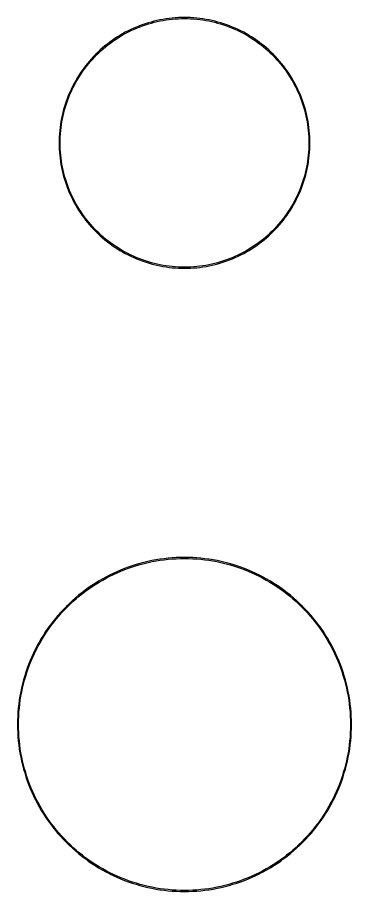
# Model space of a CAD drawing. Extents: x 1 to 62, y 0 to 129.
# Drawn here: x 27.74 to 35.76, y 16.19 to 37.19 of the extents above; entities that cross this region are included whole.
import ezdxf

# ---------------------------------------------------------------- set-up
doc = ezdxf.new("R2010")
doc.units = 0

msp = doc.modelspace()

# ---------------------------------------------------------------- linework, layer by layer
at = {"color": 34, "true_color": 0x008000}
for points in [[(31.67634, 37.18915, 0), (31.60267, 37.18661, 0), (31.52927, 37.18204, 0), (31.45586, 37.17569, 0), (31.38271, 37.16756, 0), (31.30981, 37.15766, 0), (31.30589, 37.15703, 0), (31.23324, 37.14535, 0), (31.16085, 37.13189, 0), (31.08872, 37.11665, 0), (31.01709, 37.09962, 0), (30.94597, 37.08083, 0), (30.8751, 37.06026, 0), (30.805, 37.03816, 0), (30.7354, 37.01429, 0), (30.66632, 36.98863, 0), (30.59799, 36.9612, 0), (30.53043, 36.93224, 0), (30.46337, 36.90151, 0), (30.39733, 36.86925, 0), (30.39379, 36.86745, 0), (30.32826, 36.83341, 0), (30.26374, 36.79811, 0), (30.20024, 36.76102, 0), (30.1375, 36.72241, 0), (30.07578, 36.68202, 0), (30.01508, 36.64036, 0), (29.95539, 36.59745, 0), (29.89671, 36.55274, 0), (29.83931, 36.50677, 0), (29.78292, 36.45926, 0), (29.7278, 36.4105, 0), (29.67395, 36.36046, 0), (29.62112, 36.30916, 0), (29.61831, 36.30635, 0), (29.567, 36.25351, 0), (29.51697, 36.19966, 0), (29.4682, 36.14455, 0), (29.4207, 36.08816, 0), (29.37473, 36.03076, 0), (29.33002, 35.97208, 0), (29.2871, 35.91239, 0), (29.24544, 35.85169, 0), (29.20505, 35.78996, 0), (29.16645, 35.72723, 0), (29.12936, 35.66373, 0), (29.09406, 35.59921, 0), (29.06002, 35.53367, 0), (29.05822, 35.53014, 0), (29.02596, 35.4641, 0), (28.99522, 35.39703, 0), (28.96627, 35.32947, 0), (28.93884, 35.26115, 0), (28.91318, 35.19206, 0), (28.88931, 35.12247, 0), (28.86721, 35.05236, 0), (28.84663, 34.98149, 0), (28.82784, 34.91038, 0), (28.81082, 34.83874, 0), (28.79558, 34.76661, 0), (28.78212, 34.69422, 0), (28.77043, 34.62158, 0), (28.76981, 34.61766, 0), (28.75991, 34.54475, 0), (28.75178, 34.47161, 0), (28.74543, 34.3982, 0), (28.74086, 34.32479, 0), (28.73832, 34.25113, 0), (28.7373, 34.17747, 0), (28.73832, 34.10381, 0), (28.74086, 34.03015, 0), (28.74543, 33.95675, 0), (28.75178, 33.88333, 0), (28.75991, 33.81019, 0), (28.76981, 33.73729, 0), (28.77043, 33.73337, 0), (28.78212, 33.66072, 0), (28.79558, 33.58833, 0), (28.81082, 33.5162, 0), (28.82784, 33.44457, 0), (28.84663, 33.37345, 0), (28.86721, 33.30258, 0), (28.88931, 33.23248, 0), (28.91318, 33.16288, 0), (28.93884, 33.09379, 0), (28.96627, 33.02547, 0), (28.99522, 32.9579, 0), (29.02596, 32.89085, 0), (29.05822, 32.82481, 0), (29.06002, 32.82127, 0), (29.09406, 32.75574, 0), (29.12936, 32.69122, 0), (29.16645, 32.62771, 0), (29.20505, 32.56498, 0), (29.24544, 32.50325, 0), (29.2871, 32.44254, 0), (29.33002, 32.38286, 0), (29.37473, 32.32419, 0), (29.4207, 32.26679, 0), (29.4682, 32.2104, 0), (29.51697, 32.15527, 0), (29.567, 32.10143, 0), (29.61831, 32.0486, 0), (29.62112, 32.04578, 0), (29.67395, 31.99448, 0), (29.7278, 31.94444, 0), (29.78292, 31.89568, 0), (29.83931, 31.84818, 0), (29.89671, 31.8022, 0), (29.95539, 31.7575, 0), (30.01508, 31.71457, 0), (30.07578, 31.67292, 0), (30.1375, 31.63253, 0), (30.20024, 31.59392, 0), (30.26374, 31.55684, 0), (30.32826, 31.52153, 0), (30.39379, 31.4875, 0), (30.39733, 31.48569, 0), (30.46337, 31.45344, 0), (30.53043, 31.4227, 0), (30.59799, 31.39375, 0), (30.66632, 31.36631, 0), (30.7354, 31.34066, 0), (30.805, 31.31678, 0), (30.8751, 31.29469, 0), (30.94597, 31.27411, 0), (31.01709, 31.25532, 0), (31.08872, 31.2383, 0), (31.16085, 31.22306, 0), (31.23324, 31.2096, 0), (31.30589, 31.19791, 0), (31.30981, 31.19729, 0), (31.38271, 31.18739, 0), (31.45586, 31.17926, 0), (31.52927, 31.17291, 0), (31.60267, 31.16834, 0), (31.67634, 31.1658, 0), (31.75, 31.16478, 0), (31.82365, 31.1658, 0), (31.89732, 31.16834, 0), (31.97072, 31.17291, 0), (32.04413, 31.17926, 0), (32.11728, 31.18739, 0), (32.19018, 31.19729, 0), (32.1941, 31.19791, 0), (32.26675, 31.2096, 0), (32.33914, 31.22306, 0), (32.41127, 31.2383, 0), (32.4829, 31.25532, 0), (32.55402, 31.27411, 0), (32.62489, 31.29469, 0), (32.69498, 31.31678, 0), (32.76459, 31.34066, 0), (32.83367, 31.36631, 0), (32.902, 31.39375, 0), (32.96956, 31.4227, 0), (33.03662, 31.45344, 0), (33.10266, 31.48569, 0), (33.1062, 31.4875, 0), (33.17172, 31.52153, 0), (33.23625, 31.55684, 0), (33.29975, 31.59392, 0), (33.36249, 31.63253, 0), (33.42421, 31.67292, 0), (33.48491, 31.71457, 0), (33.5446, 31.7575, 0), (33.60328, 31.8022, 0), (33.66068, 31.84818, 0), (33.71707, 31.89568, 0), (33.77219, 31.94444, 0), (33.82604, 31.99448, 0), (33.87887, 32.04578, 0), (33.88168, 32.0486, 0), (33.93298, 32.10143, 0), (33.98302, 32.15527, 0), (34.03179, 32.2104, 0), (34.07929, 32.26679, 0), (34.12525, 32.32419, 0), (34.16997, 32.38286, 0), (34.21289, 32.44254, 0), (34.25455, 32.50325, 0), (34.29493, 32.56498, 0), (34.33354, 32.62771, 0), (34.37063, 32.69122, 0), (34.40593, 32.75574, 0), (34.43997, 32.82127, 0), (34.44177, 32.82481, 0), (34.47403, 32.89085, 0), (34.50477, 32.9579, 0), (34.53372, 33.02547, 0), (34.56115, 33.09379, 0), (34.58681, 33.16288, 0), (34.61068, 33.23248, 0), (34.63277, 33.30258, 0), (34.65336, 33.37345, 0), (34.67215, 33.44457, 0), (34.68916, 33.5162, 0), (34.70441, 33.58833, 0), (34.71787, 33.66072, 0), (34.72956, 33.73337, 0), (34.73017, 33.73729, 0), (34.74008, 33.81019, 0), (34.74821, 33.88333, 0), (34.75456, 33.95675, 0), (34.75913, 34.03015, 0), (34.76167, 34.10381, 0), (34.76269, 34.17747, 0), (34.76167, 34.25113, 0), (34.75913, 34.32479, 0), (34.75456, 34.3982, 0), (34.74821, 34.47161, 0), (34.74008, 34.54475, 0), (34.73017, 34.61766, 0), (34.72956, 34.62158, 0), (34.71787, 34.69422, 0), (34.70441, 34.76661, 0), (34.68916, 34.83874, 0), (34.67215, 34.91038, 0), (34.65336, 34.98149, 0), (34.63277, 35.05236, 0), (34.61068, 35.12247, 0), (34.58681, 35.19206, 0), (34.56115, 35.26115, 0), (34.53372, 35.32947, 0), (34.50477, 35.39703, 0), (34.47403, 35.4641, 0), (34.44177, 35.53014, 0), (34.43997, 35.53367, 0), (34.40593, 35.59921, 0), (34.37063, 35.66373, 0), (34.33354, 35.72723, 0), (34.29493, 35.78996, 0), (34.25455, 35.85169, 0), (34.21289, 35.91239, 0), (34.16997, 35.97208, 0), (34.12525, 36.03076, 0), (34.07929, 36.08816, 0), (34.03179, 36.14455, 0), (33.98302, 36.19966, 0), (33.93298, 36.25351, 0), (33.88168, 36.30635, 0), (33.87887, 36.30916, 0), (33.82604, 36.36046, 0), (33.77219, 36.4105, 0), (33.71707, 36.45926, 0), (33.66068, 36.50677, 0), (33.60328, 36.55274, 0), (33.5446, 36.59745, 0), (33.48491, 36.64036, 0), (33.42421, 36.68202, 0), (33.36249, 36.72241, 0), (33.29975, 36.76102, 0), (33.23625, 36.79811, 0), (33.17172, 36.83341, 0), (33.1062, 36.86745, 0), (33.10266, 36.86925, 0), (33.03662, 36.90151, 0), (32.96956, 36.93224, 0), (32.902, 36.9612, 0), (32.83367, 36.98863, 0), (32.76459, 37.01429, 0), (32.69498, 37.03816, 0), (32.62489, 37.06026, 0), (32.55402, 37.08083, 0), (32.4829, 37.09962, 0), (32.41127, 37.11665, 0), (32.33914, 37.13189, 0), (32.26675, 37.14535, 0), (32.1941, 37.15703, 0), (32.19018, 37.15766, 0), (32.11728, 37.16756, 0), (32.04413, 37.17569, 0), (31.97072, 37.18204, 0), (31.89732, 37.18661, 0), (31.82365, 37.18915, 0), (31.75, 37.19017, 0), (31.67634, 37.18915, 0)], [(31.89732, 31.19374, 0), (31.82365, 31.1912, 0), (31.75, 31.19018, 0), (31.67634, 31.1912, 0), (31.60267, 31.19374, 0), (31.52927, 31.19831, 0), (31.45586, 31.20466, 0), (31.38271, 31.21279, 0), (31.31028, 31.22263, 0), (31.24109, 31.23375, 0), (31.1687, 31.24722, 0), (31.09657, 31.26246, 0), (31.02494, 31.27947, 0), (30.95382, 31.29827, 0), (30.88295, 31.31884, 0), (30.81285, 31.34094, 0), (30.74325, 31.36482, 0), (30.67417, 31.39047, 0), (30.60584, 31.4179, 0), (30.53828, 31.44686, 0), (30.47122, 31.47759, 0), (30.40642, 31.50924, 0), (30.34319, 31.54208, 0), (30.27867, 31.57739, 0), (30.21517, 31.61447, 0), (30.15243, 31.65308, 0), (30.09071, 31.69347, 0), (30.03001, 31.73512, 0), (29.97032, 31.77805, 0), (29.91164, 31.82275, 0), (29.85424, 31.86873, 0), (29.79785, 31.91623, 0), (29.74273, 31.96499, 0), (29.68888, 32.01503, 0), (29.63764, 32.06478, 0), (29.58755, 32.11636, 0), (29.53752, 32.1702, 0), (29.48875, 32.22533, 0), (29.44125, 32.28172, 0), (29.39528, 32.33912, 0), (29.35057, 32.39779, 0), (29.30765, 32.45747, 0), (29.26599, 32.51818, 0), (29.2256, 32.57991, 0), (29.187, 32.64265, 0), (29.14991, 32.70615, 0), (29.11461, 32.77067, 0), (29.08168, 32.83406, 0), (29.05012, 32.8987, 0), (29.01938, 32.96575, 0), (28.99043, 33.03332, 0), (28.96299, 33.10164, 0), (28.93734, 33.17073, 0), (28.91346, 33.24033, 0), (28.89137, 33.31042, 0), (28.87079, 33.3813, 0), (28.852, 33.45241, 0), (28.83498, 33.52405, 0), (28.81974, 33.59617, 0), (28.80628, 33.66857, 0), (28.79514, 33.73778, 0), (28.78531, 33.81019, 0), (28.77718, 33.88333, 0), (28.77083, 33.95675, 0), (28.76626, 34.03015, 0), (28.76372, 34.10381, 0), (28.7627, 34.17747, 0), (28.76372, 34.25113, 0), (28.76626, 34.32479, 0), (28.77083, 34.3982, 0), (28.77718, 34.47161, 0), (28.78531, 34.54475, 0), (28.79513, 34.6171, 0), (28.80628, 34.68636, 0), (28.81974, 34.75876, 0), (28.83498, 34.8309, 0), (28.852, 34.90253, 0), (28.87079, 34.97365, 0), (28.89137, 35.04451, 0), (28.91346, 35.11462, 0), (28.93734, 35.18421, 0), (28.96299, 35.2533, 0), (28.99043, 35.32163, 0), (29.01938, 35.38919, 0), (29.05012, 35.45624, 0), (29.08168, 35.52088, 0), (29.11461, 35.58428, 0), (29.14991, 35.6488, 0), (29.187, 35.7123, 0), (29.2256, 35.77503, 0), (29.26599, 35.83676, 0), (29.30765, 35.89746, 0), (29.35057, 35.95715, 0), (29.39528, 36.01583, 0), (29.44125, 36.07323, 0), (29.48875, 36.12962, 0), (29.53752, 36.18474, 0), (29.58755, 36.23858, 0), (29.63748, 36.28999, 0), (29.68888, 36.33991, 0), (29.74273, 36.38995, 0), (29.79785, 36.43872, 0), (29.85424, 36.48622, 0), (29.91164, 36.53219, 0), (29.97032, 36.5769, 0), (30.03001, 36.61981, 0), (30.09071, 36.66147, 0), (30.15243, 36.70186, 0), (30.21517, 36.74047, 0), (30.27867, 36.77756, 0), (30.34319, 36.81286, 0), (30.40611, 36.84555, 0), (30.47122, 36.87735, 0), (30.53828, 36.90809, 0), (30.60584, 36.93704, 0), (30.67417, 36.96447, 0), (30.74325, 36.99013, 0), (30.81285, 37.014, 0), (30.88295, 37.03609, 0), (30.95382, 37.05668, 0), (31.02494, 37.07547, 0), (31.09657, 37.09249, 0), (31.1687, 37.10772, 0), (31.24109, 37.12119, 0), (31.3099, 37.13226, 0), (31.38271, 37.14215, 0), (31.45586, 37.15029, 0), (31.52927, 37.15664, 0), (31.60267, 37.1612, 0), (31.67634, 37.16375, 0), (31.75, 37.16476, 0), (31.82365, 37.16375, 0), (31.89732, 37.1612, 0), (31.97072, 37.15664, 0), (32.04413, 37.15029, 0), (32.11728, 37.14215, 0), (32.19008, 37.13226, 0), (32.25889, 37.12119, 0), (32.33129, 37.10772, 0), (32.40341, 37.09249, 0), (32.47505, 37.07547, 0), (32.54616, 37.05668, 0), (32.61704, 37.03609, 0), (32.68714, 37.014, 0), (32.75674, 36.99013, 0), (32.82582, 36.96447, 0), (32.89415, 36.93704, 0), (32.9617, 36.90809, 0), (33.02877, 36.87735, 0), (33.09387, 36.84555, 0), (33.15679, 36.81286, 0), (33.22132, 36.77756, 0), (33.28482, 36.74047, 0), (33.34756, 36.70186, 0), (33.40928, 36.66147, 0), (33.46998, 36.61981, 0), (33.52967, 36.5769, 0), (33.58835, 36.53219, 0), (33.64575, 36.48622, 0), (33.70214, 36.43872, 0), (33.75726, 36.38995, 0), (33.81111, 36.33991, 0), (33.86251, 36.29, 0), (33.91243, 36.23858, 0), (33.96247, 36.18474, 0), (34.01124, 36.12962, 0), (34.05874, 36.07323, 0), (34.1047, 36.01583, 0), (34.14942, 35.95715, 0), (34.19234, 35.89746, 0), (34.234, 35.83676, 0), (34.27438, 35.77503, 0), (34.31299, 35.7123, 0), (34.35008, 35.6488, 0), (34.38538, 35.58428, 0), (34.4183, 35.52089, 0), (34.44986, 35.45624, 0), (34.48061, 35.38919, 0), (34.50956, 35.32163, 0), (34.537, 35.2533, 0), (34.56265, 35.18421, 0), (34.58653, 35.11462, 0), (34.60862, 35.04451, 0), (34.62919, 34.97365, 0), (34.64799, 34.90253, 0), (34.66501, 34.8309, 0), (34.68025, 34.75876, 0), (34.69371, 34.68636, 0), (34.70491, 34.61672, 0), (34.71468, 34.54475, 0), (34.72281, 34.47161, 0), (34.72916, 34.3982, 0), (34.73373, 34.32479, 0), (34.73626, 34.25113, 0), (34.73729, 34.17747, 0), (34.73626, 34.10381, 0), (34.73373, 34.03015, 0), (34.72916, 33.95675, 0), (34.72281, 33.88333, 0), (34.71468, 33.81019, 0), (34.7049, 33.73816, 0), (34.69371, 33.66857, 0), (34.68025, 33.59617, 0), (34.66501, 33.52405, 0), (34.64799, 33.45241, 0), (34.62919, 33.3813, 0), (34.60862, 33.31042, 0), (34.58653, 33.24033, 0), (34.56265, 33.17073, 0), (34.537, 33.10164, 0), (34.50956, 33.03332, 0), (34.48061, 32.96575, 0), (34.44986, 32.8987, 0), (34.41831, 32.83406, 0), (34.38538, 32.77067, 0), (34.35008, 32.70615, 0), (34.31299, 32.64265, 0), (34.27438, 32.57991, 0), (34.234, 32.51818, 0), (34.19234, 32.45747, 0), (34.14942, 32.39779, 0), (34.1047, 32.33912, 0), (34.05874, 32.28172, 0), (34.01124, 32.22533, 0), (33.96247, 32.1702, 0), (33.91243, 32.11636, 0), (33.86234, 32.06478, 0), (33.81111, 32.01503, 0), (33.75726, 31.96499, 0), (33.70214, 31.91623, 0), (33.64575, 31.86873, 0), (33.58835, 31.82275, 0), (33.52967, 31.77805, 0), (33.46998, 31.73512, 0), (33.40928, 31.69347, 0), (33.34756, 31.65308, 0), (33.28482, 31.61447, 0), (33.22132, 31.57739, 0), (33.15679, 31.54208, 0), (33.09356, 31.50924, 0), (33.02877, 31.47759, 0), (32.9617, 31.44686, 0), (32.89415, 31.4179, 0), (32.82582, 31.39047, 0), (32.75674, 31.36482, 0), (32.68714, 31.34094, 0), (32.61704, 31.31884, 0), (32.54616, 31.29827, 0), (32.47505, 31.27947, 0), (32.40341, 31.26246, 0), (32.33129, 31.24722, 0), (32.25889, 31.23375, 0), (32.1897, 31.22263, 0), (32.11728, 31.21279, 0), (32.04413, 31.20466, 0), (31.97072, 31.19831, 0), (31.89732, 31.19374, 0)], [(31.65195, 24.2189, 0), (31.55365, 24.21534, 0), (31.45586, 24.20924, 0), (31.35782, 24.20086, 0), (31.26028, 24.19019, 0), (31.163, 24.17699, 0), (31.15908, 24.17636, 0), (31.0623, 24.16062, 0), (30.96578, 24.14258, 0), (30.86977, 24.12226, 0), (30.77427, 24.09966, 0), (30.67927, 24.07476, 0), (30.58504, 24.04733, 0), (30.49131, 24.01761, 0), (30.3986, 23.98561, 0), (30.3064, 23.95157, 0), (30.21547, 23.915, 0), (30.12504, 23.87639, 0), (30.03589, 23.8355, 0), (29.94775, 23.79232, 0), (29.94421, 23.79051, 0), (29.85683, 23.7453, 0), (29.77098, 23.69806, 0), (29.68615, 23.64878, 0), (29.60258, 23.59722, 0), (29.52028, 23.54362, 0), (29.43926, 23.488, 0), (29.35976, 23.43059, 0), (29.28152, 23.37116, 0), (29.20507, 23.30969, 0), (29.12989, 23.2467, 0), (29.05623, 23.18142, 0), (28.98434, 23.11462, 0), (28.91399, 23.04629, 0), (28.91118, 23.04348, 0), (28.84285, 22.97312, 0), (28.77605, 22.90124, 0), (28.71077, 22.82758, 0), (28.64778, 22.7524, 0), (28.58631, 22.67594, 0), (28.52687, 22.59771, 0), (28.46947, 22.51821, 0), (28.41384, 22.43718, 0), (28.36025, 22.35489, 0), (28.30869, 22.27132, 0), (28.25941, 22.18649, 0), (28.21217, 22.10063, 0), (28.16696, 22.01326, 0), (28.16515, 22.00972, 0), (28.12197, 21.92158, 0), (28.08108, 21.83243, 0), (28.04247, 21.742, 0), (28.00589, 21.65107, 0), (27.97186, 21.55887, 0), (27.93985, 21.46616, 0), (27.91014, 21.37243, 0), (27.8827, 21.2782, 0), (27.85781, 21.1832, 0), (27.83521, 21.0877, 0), (27.81489, 20.99169, 0), (27.79685, 20.89517, 0), (27.7811, 20.79839, 0), (27.78048, 20.79447, 0), (27.76727, 20.69719, 0), (27.75661, 20.59965, 0), (27.74823, 20.50161, 0), (27.74213, 20.40382, 0), (27.73857, 20.30552, 0), (27.7373, 20.20747, 0), (27.73857, 20.10943, 0), (27.74213, 20.01113, 0), (27.74823, 19.91334, 0), (27.75661, 19.8153, 0), (27.76727, 19.71775, 0), (27.78048, 19.62048, 0), (27.7811, 19.61655, 0), (27.79685, 19.51978, 0), (27.81489, 19.42326, 0), (27.83521, 19.32725, 0), (27.85781, 19.23173, 0), (27.8827, 19.13675, 0), (27.91014, 19.04251, 0), (27.93985, 18.94879, 0), (27.97186, 18.85607, 0), (28.00589, 18.76388, 0), (28.04247, 18.67294, 0), (28.08108, 18.58251, 0), (28.12197, 18.49336, 0), (28.16515, 18.40523, 0), (28.16696, 18.40168, 0), (28.21217, 18.31431, 0), (28.25941, 18.22845, 0), (28.30869, 18.14361, 0), (28.36025, 18.06006, 0), (28.41384, 17.97776, 0), (28.46947, 17.89674, 0), (28.52687, 17.81722, 0), (28.58631, 17.739, 0), (28.64778, 17.66255, 0), (28.71077, 17.58736, 0), (28.77605, 17.5137, 0), (28.84285, 17.44182, 0), (28.91118, 17.37146, 0), (28.91399, 17.36864, 0), (28.98434, 17.30033, 0), (29.05623, 17.23352, 0), (29.12989, 17.16825, 0), (29.20507, 17.10526, 0), (29.28152, 17.04379, 0), (29.35976, 16.98435, 0), (29.43926, 16.92695, 0), (29.52028, 16.87132, 0), (29.60258, 16.81773, 0), (29.68615, 16.76617, 0), (29.77098, 16.71689, 0), (29.85683, 16.66965, 0), (29.94421, 16.62443, 0), (29.94775, 16.62263, 0), (30.03589, 16.57945, 0), (30.12504, 16.53856, 0), (30.21547, 16.49994, 0), (30.3064, 16.46337, 0), (30.3986, 16.42934, 0), (30.49131, 16.39733, 0), (30.58504, 16.36761, 0), (30.67927, 16.34018, 0), (30.77427, 16.31529, 0), (30.86977, 16.29268, 0), (30.96578, 16.27236, 0), (31.0623, 16.25433, 0), (31.15908, 16.23858, 0), (31.163, 16.23796, 0), (31.26028, 16.22475, 0), (31.35782, 16.21408, 0), (31.45586, 16.2057, 0), (31.55365, 16.19961, 0), (31.65195, 16.19605, 0), (31.75, 16.19478, 0), (31.84804, 16.19605, 0), (31.94634, 16.19961, 0), (32.04413, 16.2057, 0), (32.14217, 16.21408, 0), (32.23971, 16.22475, 0), (32.33699, 16.23796, 0), (32.34091, 16.23858, 0), (32.43769, 16.25433, 0), (32.53421, 16.27236, 0), (32.63022, 16.29268, 0), (32.72572, 16.31529, 0), (32.82072, 16.34018, 0), (32.91494, 16.36761, 0), (33.00868, 16.39733, 0), (33.10139, 16.42934, 0), (33.19359, 16.46337, 0), (33.28452, 16.49994, 0), (33.37495, 16.53856, 0), (33.4641, 16.57945, 0), (33.55223, 16.62263, 0), (33.55578, 16.62443, 0), (33.64316, 16.66965, 0), (33.72901, 16.71689, 0), (33.81384, 16.76617, 0), (33.89741, 16.81773, 0), (33.9797, 16.87132, 0), (34.06073, 16.92695, 0), (34.14023, 16.98435, 0), (34.21847, 17.04379, 0), (34.29491, 17.10526, 0), (34.3701, 17.16825, 0), (34.44375, 17.23352, 0), (34.51565, 17.30033, 0), (34.586, 17.36864, 0), (34.58881, 17.37146, 0), (34.65714, 17.44182, 0), (34.72394, 17.5137, 0), (34.78922, 17.58736, 0), (34.85221, 17.66255, 0), (34.91368, 17.739, 0), (34.97312, 17.81722, 0), (35.03052, 17.89674, 0), (35.08615, 17.97776, 0), (35.13974, 18.06006, 0), (35.1913, 18.14361, 0), (35.24058, 18.22845, 0), (35.28782, 18.31431, 0), (35.33303, 18.40168, 0), (35.33484, 18.40523, 0), (35.37802, 18.49336, 0), (35.4189, 18.58251, 0), (35.45752, 18.67294, 0), (35.4941, 18.76388, 0), (35.52812, 18.85607, 0), (35.56013, 18.94879, 0), (35.58985, 19.04251, 0), (35.61728, 19.13675, 0), (35.64218, 19.23173, 0), (35.66478, 19.32725, 0), (35.6851, 19.42326, 0), (35.70313, 19.51978, 0), (35.71889, 19.61655, 0), (35.71951, 19.62048, 0), (35.73272, 19.71775, 0), (35.74338, 19.8153, 0), (35.75177, 19.91334, 0), (35.75786, 20.01113, 0), (35.76142, 20.10943, 0), (35.76269, 20.20747, 0), (35.76142, 20.30552, 0), (35.75786, 20.40382, 0), (35.75177, 20.50161, 0), (35.74338, 20.59965, 0), (35.73272, 20.69719, 0), (35.71951, 20.79447, 0), (35.71889, 20.79839, 0), (35.70313, 20.89517, 0), (35.6851, 20.99169, 0), (35.66478, 21.0877, 0), (35.64218, 21.1832, 0), (35.61728, 21.2782, 0), (35.58985, 21.37243, 0), (35.56013, 21.46616, 0), (35.52812, 21.55887, 0), (35.4941, 21.65107, 0), (35.45752, 21.742, 0), (35.4189, 21.83243, 0), (35.37802, 21.92158, 0), (35.33484, 22.00972, 0), (35.33303, 22.01326, 0), (35.28782, 22.10063, 0), (35.24058, 22.18649, 0), (35.1913, 22.27132, 0), (35.13974, 22.35489, 0), (35.08615, 22.43718, 0), (35.03052, 22.51821, 0), (34.97312, 22.59771, 0), (34.91368, 22.67594, 0), (34.85221, 22.7524, 0), (34.78922, 22.82758, 0), (34.72394, 22.90124, 0), (34.65714, 22.97312, 0), (34.58881, 23.04348, 0), (34.586, 23.04629, 0), (34.51565, 23.11462, 0), (34.44375, 23.18142, 0), (34.3701, 23.2467, 0), (34.29491, 23.30969, 0), (34.21847, 23.37116, 0), (34.14023, 23.43059, 0), (34.06073, 23.488, 0), (33.9797, 23.54362, 0), (33.89741, 23.59722, 0), (33.81384, 23.64878, 0), (33.72901, 23.69806, 0), (33.64316, 23.7453, 0), (33.55578, 23.79051, 0), (33.55223, 23.79232, 0), (33.4641, 23.8355, 0), (33.37495, 23.87639, 0), (33.28452, 23.915, 0), (33.19359, 23.95157, 0), (33.10139, 23.98561, 0), (33.00868, 24.01761, 0), (32.91494, 24.04733, 0), (32.82072, 24.07476, 0), (32.72572, 24.09966, 0), (32.63022, 24.12226, 0), (32.53421, 24.14258, 0), (32.43769, 24.16062, 0), (32.34091, 24.17636, 0), (32.33699, 24.17699, 0), (32.23971, 24.19019, 0), (32.14217, 24.20086, 0), (32.04413, 24.20924, 0), (31.94634, 24.21534, 0), (31.84804, 24.2189, 0), (31.75, 24.22016, 0), (31.65195, 24.2189, 0)], [(31.94634, 16.22501, 0), (31.84804, 16.22145, 0), (31.75, 16.22018, 0), (31.65195, 16.22145, 0), (31.55365, 16.22501, 0), (31.45586, 16.2311, 0), (31.35782, 16.23949, 0), (31.26028, 16.25015, 0), (31.16409, 16.2632, 0), (31.07015, 16.27849, 0), (30.97363, 16.29652, 0), (30.87762, 16.31684, 0), (30.78212, 16.33945, 0), (30.68712, 16.36433, 0), (30.59289, 16.39177, 0), (30.49916, 16.42148, 0), (30.40645, 16.45348, 0), (30.31425, 16.48753, 0), (30.22332, 16.52411, 0), (30.13289, 16.56271, 0), (30.04374, 16.60361, 0), (29.9564, 16.6464, 0), (29.87176, 16.6902, 0), (29.78591, 16.73744, 0), (29.70108, 16.78672, 0), (29.61751, 16.83828, 0), (29.53521, 16.89187, 0), (29.45419, 16.9475, 0), (29.37469, 17.0049, 0), (29.29645, 17.06434, 0), (29.22, 17.12581, 0), (29.14482, 17.1888, 0), (29.07116, 17.25407, 0), (28.99927, 17.32088, 0), (28.93018, 17.38798, 0), (28.8634, 17.45675, 0), (28.7966, 17.52863, 0), (28.73132, 17.60229, 0), (28.66833, 17.67748, 0), (28.60686, 17.75393, 0), (28.54742, 17.83215, 0), (28.49002, 17.91167, 0), (28.43439, 17.99269, 0), (28.3808, 18.07499, 0), (28.32924, 18.15855, 0), (28.27996, 18.24339, 0), (28.23272, 18.32923, 0), (28.18875, 18.41422, 0), (28.14613, 18.50122, 0), (28.10524, 18.59037, 0), (28.06663, 18.68078, 0), (28.03005, 18.77173, 0), (27.99602, 18.86393, 0), (27.96401, 18.95664, 0), (27.93429, 19.05036, 0), (27.90686, 19.1446, 0), (27.88197, 19.23959, 0), (27.85936, 19.3351, 0), (27.83904, 19.43111, 0), (27.82101, 19.52762, 0), (27.80579, 19.62115, 0), (27.79267, 19.71775, 0), (27.78201, 19.8153, 0), (27.77363, 19.91334, 0), (27.76753, 20.01113, 0), (27.76397, 20.10943, 0), (27.7627, 20.20747, 0), (27.76397, 20.30552, 0), (27.76753, 20.40382, 0), (27.77363, 20.50161, 0), (27.78201, 20.59965, 0), (27.79267, 20.69719, 0), (27.80578, 20.79374, 0), (27.82101, 20.88732, 0), (27.83904, 20.98384, 0), (27.85936, 21.07985, 0), (27.88197, 21.17535, 0), (27.90686, 21.27035, 0), (27.93429, 21.36458, 0), (27.96401, 21.45831, 0), (27.99602, 21.55102, 0), (28.03005, 21.64322, 0), (28.06663, 21.73415, 0), (28.10524, 21.82458, 0), (28.14613, 21.91373, 0), (28.18874, 22.00072, 0), (28.23272, 22.0857, 0), (28.27996, 22.17156, 0), (28.32924, 22.25639, 0), (28.3808, 22.33996, 0), (28.43439, 22.42225, 0), (28.49002, 22.50328, 0), (28.54742, 22.58278, 0), (28.60686, 22.66101, 0), (28.66833, 22.73747, 0), (28.73132, 22.81265, 0), (28.7966, 22.88631, 0), (28.8634, 22.95819, 0), (28.93035, 23.02713, 0), (28.99927, 23.09407, 0), (29.07116, 23.16087, 0), (29.14482, 23.22615, 0), (29.22, 23.28914, 0), (29.29645, 23.35061, 0), (29.37469, 23.41004, 0), (29.45419, 23.46745, 0), (29.53521, 23.52307, 0), (29.61751, 23.57667, 0), (29.70108, 23.62823, 0), (29.78591, 23.67751, 0), (29.87176, 23.72475, 0), (29.95675, 23.76872, 0), (30.04374, 23.81134, 0), (30.13289, 23.85223, 0), (30.22332, 23.89084, 0), (30.31425, 23.92742, 0), (30.40645, 23.96145, 0), (30.49916, 23.99346, 0), (30.59289, 24.02317, 0), (30.68712, 24.05061, 0), (30.78212, 24.0755, 0), (30.87762, 24.0981, 0), (30.97363, 24.11842, 0), (31.07015, 24.13646, 0), (31.16372, 24.15169, 0), (31.26028, 24.16479, 0), (31.35782, 24.17546, 0), (31.45586, 24.18384, 0), (31.55365, 24.18994, 0), (31.65195, 24.1935, 0), (31.75, 24.19477, 0), (31.84804, 24.1935, 0), (31.94634, 24.18994, 0), (32.04413, 24.18384, 0), (32.14217, 24.17546, 0), (32.23971, 24.16479, 0), (32.33627, 24.15169, 0), (32.42984, 24.13646, 0), (32.52635, 24.11842, 0), (32.62236, 24.0981, 0), (32.71787, 24.0755, 0), (32.81286, 24.05061, 0), (32.9071, 24.02317, 0), (33.00083, 23.99346, 0), (33.09353, 23.96145, 0), (33.18574, 23.92742, 0), (33.27667, 23.89084, 0), (33.3671, 23.85223, 0), (33.45624, 23.81134, 0), (33.54324, 23.76872, 0), (33.62823, 23.72475, 0), (33.71408, 23.67751, 0), (33.79891, 23.62823, 0), (33.88248, 23.57667, 0), (33.96477, 23.52307, 0), (34.0458, 23.46745, 0), (34.1253, 23.41004, 0), (34.20353, 23.35061, 0), (34.27999, 23.28914, 0), (34.35517, 23.22615, 0), (34.42883, 23.16087, 0), (34.50072, 23.09407, 0), (34.56964, 23.02713, 0), (34.63659, 22.95819, 0), (34.70339, 22.88631, 0), (34.76867, 22.81265, 0), (34.83166, 22.73747, 0), (34.89313, 22.66101, 0), (34.95257, 22.58278, 0), (35.00997, 22.50328, 0), (35.0656, 22.42225, 0), (35.11919, 22.33996, 0), (35.17075, 22.25639, 0), (35.22003, 22.17156, 0), (35.26727, 22.0857, 0), (35.31124, 22.00072, 0), (35.35385, 21.91373, 0), (35.39475, 21.82458, 0), (35.43336, 21.73415, 0), (35.46994, 21.64322, 0), (35.50397, 21.55102, 0), (35.53598, 21.45831, 0), (35.5657, 21.36458, 0), (35.59313, 21.27035, 0), (35.61802, 21.17535, 0), (35.64063, 21.07985, 0), (35.66095, 20.98384, 0), (35.67898, 20.88732, 0), (35.69421, 20.79375, 0), (35.70731, 20.69719, 0), (35.71797, 20.59965, 0), (35.72636, 20.50161, 0), (35.73246, 20.40382, 0), (35.73602, 20.30552, 0), (35.73729, 20.20747, 0), (35.73602, 20.10943, 0), (35.73246, 20.01113, 0), (35.72636, 19.91334, 0), (35.71797, 19.8153, 0), (35.70731, 19.71775, 0), (35.6942, 19.62114, 0), (35.67898, 19.52762, 0), (35.66095, 19.43111, 0), (35.64063, 19.3351, 0), (35.61802, 19.23959, 0), (35.59313, 19.1446, 0), (35.5657, 19.05036, 0), (35.53598, 18.95664, 0), (35.50397, 18.86393, 0), (35.46994, 18.77173, 0), (35.43336, 18.68078, 0), (35.39475, 18.59037, 0), (35.35385, 18.50122, 0), (35.31124, 18.41422, 0), (35.26727, 18.32923, 0), (35.22003, 18.24339, 0), (35.17075, 18.15855, 0), (35.11919, 18.07499, 0), (35.0656, 17.99269, 0), (35.00997, 17.91167, 0), (34.95257, 17.83215, 0), (34.89313, 17.75393, 0), (34.83166, 17.67748, 0), (34.76867, 17.60229, 0), (34.70339, 17.52863, 0), (34.63659, 17.45675, 0), (34.56981, 17.38798, 0), (34.50072, 17.32088, 0), (34.42883, 17.25407, 0), (34.35517, 17.1888, 0), (34.27999, 17.12581, 0), (34.20353, 17.06434, 0), (34.1253, 17.0049, 0), (34.0458, 16.9475, 0), (33.96477, 16.89187, 0), (33.88248, 16.83828, 0), (33.79891, 16.78672, 0), (33.71408, 16.73744, 0), (33.62823, 16.6902, 0), (33.5436, 16.6464, 0), (33.45624, 16.60361, 0), (33.3671, 16.56271, 0), (33.27667, 16.52411, 0), (33.18574, 16.48753, 0), (33.09353, 16.45348, 0), (33.00083, 16.42148, 0), (32.9071, 16.39177, 0), (32.81286, 16.36433, 0), (32.71787, 16.33945, 0), (32.62236, 16.31684, 0), (32.52635, 16.29652, 0), (32.42984, 16.27849, 0), (32.3359, 16.2632, 0), (32.23971, 16.25015, 0), (32.14217, 16.23949, 0), (32.04413, 16.2311, 0), (31.94634, 16.22501, 0)]]:
    msp.add_polyline3d(points, close=True, dxfattribs=at)

doc.saveas('drawing.dxf')
